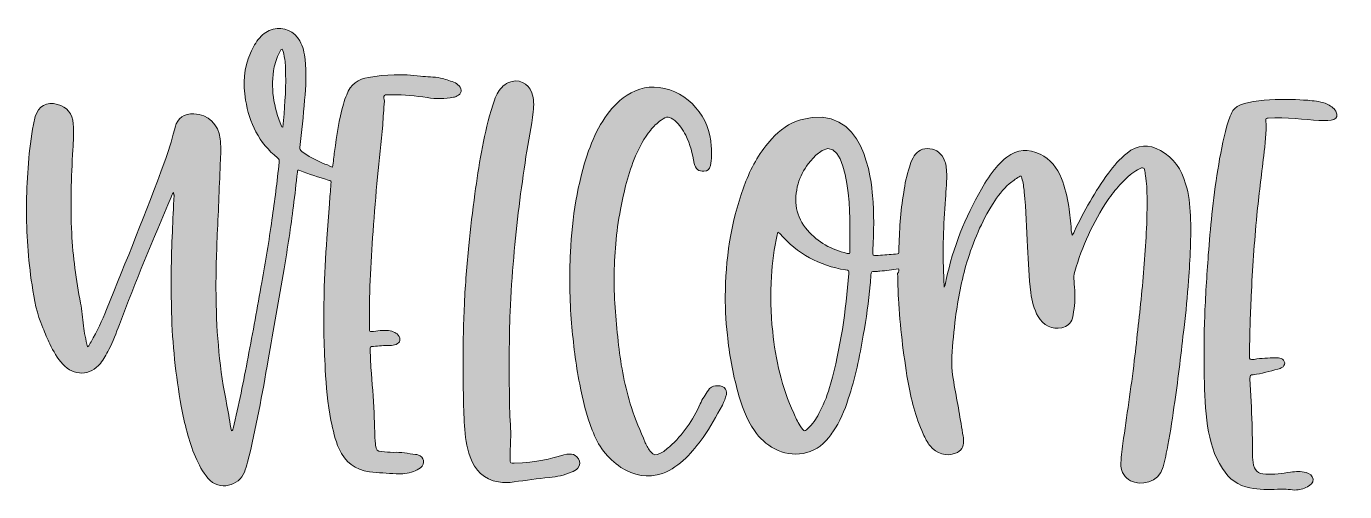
# Model space of a CAD drawing. Header units: inches. Extents: x 54 to 380, y 101 to 332.
# Drawn here: x 54 to 379.9, y 216.6 to 331.6 of the extents above; entities that cross this region are included whole.
import ezdxf

# ---------------------------------------------------------------- set-up
doc = ezdxf.new("R2010")
doc.units = ezdxf.units.IN
doc.header["$MEASUREMENT"] = 0
doc.layers.add('Calque 1', color=7, linetype='Continuous')

# ---------------------------------------------------------------- blocks, each defined once
blk = doc.blocks.new('block 3')
at = {"layer": 'Calque 1', "true_color": 0x4f4a41}
h = blk.add_hatch(color=59, dxfattribs=at)
h.dxf.hatch_style = 2
edge = h.paths.add_edge_path()
edge.add_spline(control_points=[(90.4, 290.5), (90, 290.1), (89.9, 289.7), (89.8, 289.4), (85.3, 279), (81, 268.5), (77, 257.9), (76.2, 255.8), (75.4, 253.7), (74.4, 251.7), (73.8, 250.5), (73.1, 249.3), (72.3, 248.3), (69.8, 245.2), (65.7, 245.1), (63, 248.1), (61.6, 249.6), (60.7, 251.3), (59.8, 253.1), (59.2, 254.4), (58.6, 255.7), (58.1, 257.1), (56.6, 260.5), (55.9, 264), (55.4, 267.7), (54.4, 274.1), (54, 280.5), (54, 286.9), (54.1, 293.4), (54.5, 299.8), (55.5, 306.2), (55.7, 307.2), (55.9, 308.3), (56.2, 309.3), (57, 311.9), (59, 313.1), (61.7, 312.3), (64, 311.7), (65.4, 310), (65.6, 307.5), (65.8, 305.4), (65.6, 303.2), (65.5, 301.1), (65.1, 294.2), (64.9, 287.4), (65.2, 280.5), (65.5, 274.7), (66.3, 268.9), (67.4, 263.2), (67.7, 261.4), (67.9, 259.5), (68.1, 257.6), (68.3, 255.9), (68.7, 254.2), (69.1, 252.4), (69.6, 252.7), (69.7, 253.2), (70, 253.6), (71.5, 256.2), (72.7, 258.9), (73.8, 261.6), (78.7, 273.6), (83.6, 285.7), (88.1, 297.9), (89.1, 300.6), (89.9, 303.3), (90.6, 306), (90.7, 306.2), (90.7, 306.4), (90.8, 306.7), (91.4, 309), (93, 310.1), (95.4, 310), (99, 309.8), (101.5, 307.4), (101.9, 303.8), (102.1, 302.1), (102.1, 300.4), (102, 298.7), (101.7, 292.5), (101.5, 286.4), (101.2, 280.2), (101, 275), (100.8, 269.8), (100.9, 264.5), (101, 255.5), (101.8, 246.7), (103.6, 237.9), (104, 235.8), (104.3, 233.7), (104.7, 231.6), (105.1, 231.7), (105, 232), (105.1, 232.2), (106.5, 238), (107.7, 243.9), (108.8, 249.8), (110, 256), (111.1, 262.1), (112.2, 268.3), (113.1, 273.4), (114, 278.6), (114.7, 283.8), (115.4, 288.5), (116, 293.2), (116.5, 298), (116.6, 298.5), (116.5, 298.8), (116.1, 299.1), (111.5, 302.8), (109.1, 307.7), (108.2, 313.4), (107.5, 317.4), (107.8, 321.3), (109.4, 325), (110, 326.4), (110.7, 327.7), (111.7, 328.8), (112.6, 329.8), (113.7, 330.6), (115, 330.9), (117.6, 331.6), (120.3, 330.4), (121.6, 328), (122.4, 326.6), (122.7, 325), (122.9, 323.4), (123.3, 320.1), (123.1, 316.7), (122.8, 313.4), (122.5, 309.5), (122, 305.6), (121.6, 301.7), (121.5, 301.2), (121.7, 301), (122.1, 300.7), (123.7, 299.5), (125.4, 298.6), (127.2, 297.8), (128, 297.5), (128.8, 297.2), (129.7, 296.8), (129.9, 298.2), (130, 299.4), (130.2, 300.7), (130.7, 304.6), (131.3, 308.6), (132.4, 312.4), (132.6, 313.2), (132.9, 314), (133.2, 314.7), (134.1, 317.2), (136.1, 318.6), (138.6, 319), (142.8, 319.7), (147.1, 319.9), (151.4, 319.3), (153.1, 319.1), (154.7, 319.2), (156.4, 318.8), (157.5, 318.6), (158.6, 318.2), (159.7, 317.8), (160.2, 317.6), (160.6, 317.3), (161, 316.9), (161.8, 316), (161.6, 314.9), (160.5, 314.4), (160.2, 314.2), (159.9, 314.1), (159.6, 314.1), (157.5, 313.7), (155.3, 313.6), (153.1, 314), (150.2, 314.4), (147.4, 314.8), (144.5, 314.7), (144.3, 314.7), (144.2, 314.7), (144, 314.7), (143.5, 314.6), (142.8, 314.8), (142.5, 314.5), (142.2, 314.2), (142.5, 313.6), (142.5, 313.1), (142.4, 311.1), (142.2, 309.2), (142.1, 307.2), (141.7, 302.9), (141.2, 298.6), (140.8, 294.4), (140.4, 289.9), (140, 285.4), (139.7, 280.9), (139.4, 276.9), (139.2, 272.8), (139, 268.8), (138.8, 265), (138.8, 261.1), (138.8, 257.3), (138.8, 257.1), (138.8, 256.8), (138.8, 256.6), (138.8, 256.3), (139, 256.1), (139.3, 256.2), (140, 256.2), (140.7, 256.3), (141.5, 256.4), (142.6, 256.5), (143.7, 256.5), (144.7, 256.1), (145.2, 255.9), (145.6, 255.7), (145.9, 255.3), (146.7, 254.4), (146.4, 253.4), (145.4, 253), (144.9, 252.8), (144.4, 252.7), (143.9, 252.7), (142.5, 252.8), (141.1, 252.6), (139.8, 252.5), (139, 252.4), (139, 252.4), (139, 251.7), (139.1, 249.7), (139.1, 247.8), (139.3, 245.8), (139.6, 242.1), (139.9, 238.4), (140, 234.7), (140.1, 232.6), (140.1, 230.5), (140.3, 228.4), (140.3, 228.3), (140.3, 228.2), (140.3, 228.1), (140.5, 226.8), (140.6, 226.6), (141.9, 226.5), (142.8, 226.4), (143.7, 226.3), (144.7, 226.3), (146.6, 226.4), (148.4, 226), (150.2, 225.8), (150.4, 225.8), (150.6, 225.7), (150.8, 225.7), (152.4, 225.1), (152.7, 223.6), (151.4, 222.5), (150.9, 222.1), (150.3, 221.8), (149.7, 221.6), (148.3, 221.1), (146.9, 220.9), (145.4, 221), (143.2, 221.2), (141, 221.2), (138.8, 221.5), (135.3, 222), (132.8, 223.9), (131.3, 227.2), (130.3, 229.4), (129.8, 231.8), (129.3, 234.2), (128.5, 238.4), (128.1, 242.6), (127.9, 246.8), (127.5, 253), (127.5, 259.3), (127.6, 265.5), (127.7, 270.1), (127.9, 274.6), (128.3, 279.2), (128.5, 282), (128.7, 284.9), (128.9, 287.7), (129, 289.3), (129.2, 291), (129.3, 292.6), (129.4, 293.4), (129.3, 293.4), (128.6, 293.6), (126.3, 294.4), (123.9, 295), (121.6, 296), (121.2, 296.2), (121, 296.1), (121, 295.6), (120.7, 292.8), (120.4, 290), (120, 287.2), (119.4, 282), (118.6, 276.9), (117.7, 271.7), (116.4, 264.2), (115.1, 256.7), (113.8, 249.2), (112.3, 240.7), (110.8, 232.3), (108.7, 223.9), (108.5, 223), (108.2, 222.2), (107.9, 221.4), (106.6, 218.1), (101.7, 216.6), (98.9, 219.9), (97.6, 221.5), (96.6, 223.3), (95.8, 225.2), (94.1, 229.2), (93.1, 233.4), (92.3, 237.7), (90.9, 245.4), (90.1, 253.1), (89.9, 260.9), (89.7, 267.5), (89.8, 274.2), (90.1, 280.8), (90.2, 283.8), (90.4, 286.8), (90.5, 289.9), (90.5, 289.8), (90.4, 290), (90.4, 290.5)], knot_values=[0, 0, 0, 0, 1, 1, 1, 2, 2, 2, 3, 3, 3, 4, 4, 4, 5, 5, 5, 6, 6, 6, 7, 7, 7, 8, 8, 8, 9, 9, 9, 10, 10, 10, 11, 11, 11, 12, 12, 12, 13, 13, 13, 14, 14, 14, 15, 15, 15, 16, 16, 16, 17, 17, 17, 18, 18, 18, 19, 19, 19, 20, 20, 20, 21, 21, 21, 22, 22, 22, 23, 23, 23, 24, 24, 24, 25, 25, 25, 26, 26, 26, 27, 27, 27, 28, 28, 28, 29, 29, 29, 30, 30, 30, 31, 31, 31, 32, 32, 32, 33, 33, 33, 34, 34, 34, 35, 35, 35, 36, 36, 36, 37, 37, 37, 38, 38, 38, 39, 39, 39, 40, 40, 40, 41, 41, 41, 42, 42, 42, 43, 43, 43, 44, 44, 44, 45, 45, 45, 46, 46, 46, 47, 47, 47, 48, 48, 48, 49, 49, 49, 50, 50, 50, 51, 51, 51, 52, 52, 52, 53, 53, 53, 54, 54, 54, 55, 55, 55, 56, 56, 56, 57, 57, 57, 58, 58, 58, 59, 59, 59, 60, 60, 60, 61, 61, 61, 62, 62, 62, 63, 63, 63, 64, 64, 64, 65, 65, 65, 66, 66, 66, 67, 67, 67, 68, 68, 68, 69, 69, 69, 70, 70, 70, 71, 71, 71, 72, 72, 72, 73, 73, 73, 74, 74, 74, 75, 75, 75, 76, 76, 76, 77, 77, 77, 78, 78, 78, 79, 79, 79, 80, 80, 80, 81, 81, 81, 82, 82, 82, 83, 83, 83, 84, 84, 84, 85, 85, 85, 86, 86, 86, 87, 87, 87, 88, 88, 88, 89, 89, 89, 90, 90, 90, 91, 91, 91, 92, 92, 92, 93, 93, 93, 94, 94, 94, 95, 95, 95, 96, 96, 96, 97, 97, 97, 98, 98, 98, 99, 99, 99, 100, 100, 100, 101, 101, 101, 102, 102, 102, 103, 103, 103, 104, 104, 104, 105, 105, 105, 106, 106, 106, 107, 107, 107, 108, 108, 108, 109, 109, 109, 110, 110, 110, 110], degree=3, periodic=1)
edge = h.paths.add_edge_path()
edge.add_spline(control_points=[(117.2, 326), (116.9, 326), (116.8, 325.7), (116.8, 325.6), (116.1, 324.4), (115.6, 323), (115.3, 321.6), (114.3, 316.5), (115.1, 311.6), (117.1, 306.9), (117.1, 306.8), (117.2, 306.7), (117.4, 306.7), (117.8, 311.1), (118.2, 315.4), (118.1, 319.8), (118.1, 321), (118.1, 322.2), (117.9, 323.4), (117.7, 324.4), (117.6, 325.2), (117.2, 326)], knot_values=[0, 0, 0, 0, 1, 1, 1, 2, 2, 2, 3, 3, 3, 4, 4, 4, 5, 5, 5, 6, 6, 6, 7, 7, 7, 7], degree=3, periodic=1)
h = blk.add_hatch(color=59, dxfattribs=at)
h.dxf.hatch_style = 2
edge = h.paths.add_edge_path()
edge.add_spline(control_points=[(162, 250.5), (162, 253.2), (162, 258.2), (162.3, 263.1), (162.5, 267.9), (162.9, 272.7), (163.4, 277.4), (163.8, 281.7), (164.3, 286), (164.9, 290.2), (165.8, 297.1), (166.9, 304), (168.9, 310.8), (169.3, 312.2), (169.7, 313.6), (170.4, 314.9), (171, 316.1), (171.9, 317.1), (173.2, 317.7), (175.5, 318.8), (178.1, 317.6), (179, 315.2), (179.5, 313.7), (179.5, 312.1), (179.3, 310.5), (178.9, 306.8), (178.1, 303.1), (177.5, 299.4), (176.9, 295.3), (176.3, 291.2), (175.8, 287.1), (175.3, 282.9), (174.8, 278.7), (174.5, 274.5), (174.1, 270), (173.8, 265.6), (173.6, 261.1), (173.3, 254.2), (173.4, 247.4), (173.4, 240.5), (173.4, 237.7), (173.6, 234.9), (173.7, 232.1), (173.8, 230.7), (173.7, 229.3), (173.7, 227.9), (173.6, 226.8), (173.6, 225.7), (173.6, 224.6), (173.6, 223.6), (173.7, 223.6), (174.6, 223.6), (186.1, 224), (188.4, 227.8), (190.5, 224.7), (191, 223.9), (190.9, 223.1), (190.3, 222.4), (189.9, 221.9), (189.3, 221.6), (188.7, 221.4), (187, 220.6), (185.2, 220.3), (183.3, 220.1), (180.4, 219.8), (177.5, 219.4), (174.6, 219), (173.3, 218.8), (172, 218.8), (170.7, 219), (167.1, 219.6), (164.9, 221.8), (163.7, 225.2), (162.8, 227.7), (162.5, 230.3), (162.3, 232.9), (162, 238), (162, 243.1), (162, 250.5)], knot_values=[0, 0, 0, 0, 1, 1, 1, 2, 2, 2, 3, 3, 3, 4, 4, 4, 5, 5, 5, 6, 6, 6, 7, 7, 7, 8, 8, 8, 9, 9, 9, 10, 10, 10, 11, 11, 11, 12, 12, 12, 13, 13, 13, 14, 14, 14, 15, 15, 15, 16, 16, 16, 17, 17, 17, 18, 18, 18, 19, 19, 19, 20, 20, 20, 21, 21, 21, 22, 22, 22, 23, 23, 23, 24, 24, 24, 25, 25, 25, 26, 26, 26, 26], degree=3, periodic=1)
h = blk.add_hatch(color=59, dxfattribs=at)
h.dxf.hatch_style = 2
edge = h.paths.add_edge_path()
edge.add_spline(control_points=[(199.3, 269.5), (199.3, 263.8), (199.8, 258.3), (200.4, 252.8), (201, 247.6), (202, 242.4), (203.6, 237.4), (204.5, 234.4), (205.8, 231.6), (207, 228.7), (207.4, 227.9), (207.8, 227), (208.4, 226.4), (209.1, 225.6), (209.6, 225.5), (210.6, 226), (211.5, 226.4), (212.3, 227.1), (213, 227.7), (216.3, 230.7), (218.8, 234.2), (220.6, 238.3), (221.1, 239.5), (221.9, 240.6), (222.6, 241.7), (223.3, 242.9), (225.4, 243.1), (226.5, 242.3), (227, 241.9), (227.2, 241.3), (227.1, 240.6), (226.8, 239.7), (226.5, 238.8), (226.1, 238), (224.6, 235.3), (223.1, 232.5), (221.3, 230), (220, 228.2), (218.6, 226.4), (217, 224.9), (215.3, 223.3), (213.5, 221.9), (211.3, 221.1), (207.6, 219.9), (204.2, 220.5), (201, 222.6), (197.6, 224.8), (195.3, 228), (193.9, 231.8), (192.5, 235.5), (191.5, 239.3), (190.8, 243.2), (189.8, 248.2), (189.2, 253.2), (188.8, 258.2), (188.3, 264.1), (188.2, 269.9), (188.5, 275.8), (188.9, 284.3), (190.2, 292.7), (193, 300.8), (193.9, 303.4), (195, 305.9), (196.5, 308.2), (197.9, 310.4), (199.4, 312.3), (201.5, 313.9), (204.1, 315.9), (207.1, 316.9), (210.4, 316.5), (214.1, 316), (217.1, 314.3), (219.5, 311.5), (221.9, 308.8), (223.1, 305.6), (223.3, 302), (223.4, 300.4), (223.5, 298.8), (223.1, 297.2), (222.9, 296.2), (222.4, 295.9), (221.5, 295.8), (220.2, 295.7), (219.4, 296.4), (219.1, 297.7), (218.7, 300.1), (218.1, 302.5), (217, 304.7), (216.3, 306.1), (215.5, 307.3), (214.3, 308.3), (212.9, 309.4), (212.4, 309.5), (210.9, 308.4), (209.9, 307.7), (209, 306.8), (208.3, 305.9), (206.7, 304), (205.6, 301.9), (204.6, 299.6), (202.8, 295.3), (201.7, 290.8), (200.9, 286.3), (199.7, 280.7), (199.4, 275), (199.3, 269.5)], knot_values=[0, 0, 0, 0, 1, 1, 1, 2, 2, 2, 3, 3, 3, 4, 4, 4, 5, 5, 5, 6, 6, 6, 7, 7, 7, 8, 8, 8, 9, 9, 9, 10, 10, 10, 11, 11, 11, 12, 12, 12, 13, 13, 13, 14, 14, 14, 15, 15, 15, 16, 16, 16, 17, 17, 17, 18, 18, 18, 19, 19, 19, 20, 20, 20, 21, 21, 21, 22, 22, 22, 23, 23, 23, 24, 24, 24, 25, 25, 25, 26, 26, 26, 27, 27, 27, 28, 28, 28, 29, 29, 29, 30, 30, 30, 31, 31, 31, 32, 32, 32, 33, 33, 33, 34, 34, 34, 35, 35, 35, 35], degree=3, periodic=1)
h = blk.add_hatch(color=59, dxfattribs=at)
h.dxf.hatch_style = 2
edge = h.paths.add_edge_path()
edge.add_spline(control_points=[(269.6, 271.7), (268.1, 271.4), (266.6, 271.2), (265, 271.1), (264.6, 271.1), (264.2, 271), (263.8, 271), (262.9, 271), (262.9, 271), (262.8, 270.1), (262.7, 269.3), (262.7, 268.5), (262.6, 267.7), (262.3, 263.5), (261.6, 259.4), (260.9, 255.3), (260, 249.9), (258.9, 244.7), (257.2, 239.5), (256.3, 236.6), (255.1, 233.9), (253.4, 231.4), (253.1, 230.9), (252.7, 230.4), (252.4, 230), (249, 225.5), (243.3, 224.9), (239, 227.2), (236.9, 228.3), (235.3, 229.8), (234, 231.7), (232, 234.6), (230.8, 238), (229.9, 241.3), (228.6, 245.9), (227.8, 250.6), (227.3, 255.3), (226.9, 259), (226.7, 262.7), (226.8, 266.4), (227, 275.6), (228.5, 284.6), (231.9, 293.3), (233.4, 297.2), (235.5, 300.8), (238.3, 303.8), (240.3, 306), (242.6, 307.7), (245.4, 308.5), (261.4, 313.1), (262.9, 292.9), (263.2, 289.8), (263.6, 285.3), (263.5, 280.8), (263.3, 276.3), (263.2, 274.9), (263, 274.9), (264.6, 275), (266, 275.1), (267.5, 275.2), (268.9, 275.3), (269.7, 275.4), (269.7, 275.4), (269.7, 276.2), (269.8, 281), (270.1, 285.8), (270.9, 290.5), (271.2, 292.6), (271.6, 294.8), (272.3, 296.8), (272.5, 297.6), (272.8, 298.3), (273.2, 299.1), (274, 300.5), (275, 301.4), (276.7, 301.4), (278.5, 301.4), (279.9, 300.6), (280.7, 299), (281.3, 298), (281.4, 296.9), (281.5, 295.8), (281.6, 293.5), (281.4, 291.2), (281.2, 288.9), (280.7, 282.5), (280.5, 276.2), (280.8, 269.8), (280.8, 269), (280.9, 268.1), (280.9, 267.1), (281.3, 267.8), (281.3, 268.4), (281.4, 269), (283.1, 276.9), (286.1, 284.4), (290.1, 291.4), (291.2, 293.3), (292.4, 295.1), (293.8, 296.8), (294.6, 297.7), (295.5, 298.6), (296.4, 299.3), (299, 301.2), (301.7, 301.4), (304.6, 300), (307.2, 298.8), (308.8, 296.6), (309.9, 294), (310.8, 291.8), (311.3, 289.4), (311.7, 287.1), (312, 285.2), (312.2, 283.3), (312.3, 281.4), (312.3, 281), (312.4, 280.6), (312.5, 280), (312.9, 280.4), (313, 280.7), (313.1, 281), (315.5, 286), (318.2, 290.8), (321.5, 295.3), (322.8, 297.1), (324.3, 298.8), (326.1, 300.3), (328.7, 302.4), (331.5, 302.6), (334.4, 300.9), (337.7, 299.1), (339.6, 296.2), (340.6, 292.7), (341.4, 290.1), (341.6, 287.5), (341.8, 284.8), (342, 279.5), (341.7, 274.2), (341.3, 268.8), (341, 264.9), (340.7, 261.1), (340.2, 257.2), (339.5, 251.1), (338.8, 244.9), (337.9, 238.8), (337.4, 235.2), (336.9, 231.6), (336.2, 228.1), (335.9, 226.3), (335.5, 224.5), (335, 222.7), (333.9, 218.7), (329.4, 218), (327, 219.3), (325.5, 220.1), (324.7, 221.3), (324.6, 223), (324.6, 224.8), (324.8, 226.7), (325.1, 228.5), (326, 235.3), (327.1, 242.1), (327.9, 249), (328.6, 254.8), (329.2, 260.5), (329.8, 266.3), (330.3, 272.2), (330.8, 278), (331, 283.9), (331.1, 287.5), (331.2, 291.1), (330.7, 294.7), (330.6, 295.2), (330.5, 295.7), (330.4, 296.2), (330.3, 296.6), (330.1, 296.7), (329.7, 296.6), (329, 296.3), (328.4, 296), (327.8, 295.6), (326.5, 294.7), (325.4, 293.6), (324.3, 292.4), (323.2, 291.2), (322.2, 289.9), (321.3, 288.6), (317.7, 283.1), (315, 277.3), (313.2, 271), (313, 270.2), (312.9, 269.4), (313, 268.6), (313.2, 266.6), (313.3, 264.6), (313.1, 262.6), (313, 261.6), (312.8, 260.5), (312.6, 259.5), (312.2, 258.1), (311.3, 257.4), (310, 257.1), (307.6, 256.6), (305.3, 257.7), (304.1, 259.9), (303.1, 261.7), (302.6, 263.7), (302.3, 265.8), (301.8, 269.5), (301.7, 273.3), (301.5, 277.1), (301.3, 281.6), (301.1, 286.2), (300.7, 290.7), (300.6, 291.8), (300.4, 293), (300.1, 294.1), (300, 294.7), (299.9, 294.7), (299.4, 294.4), (298.5, 293.9), (297.8, 293.3), (297, 292.7), (295.4, 291.3), (294.1, 289.6), (293, 287.8), (290.1, 283.3), (288.1, 278.4), (286.5, 273.3), (285.2, 268.8), (284.3, 264.2), (283.7, 259.6), (283.3, 256.4), (283, 253.2), (282.8, 250), (282.6, 247.6), (283, 245.2), (283.4, 242.8), (284.2, 238.6), (284.9, 234.5), (285.6, 230.3), (285.7, 229.9), (285.7, 229.5), (285.7, 229.1), (285.7, 227.6), (285.1, 226.6), (283.7, 226.1), (281.5, 225.2), (279, 226), (277.4, 227.9), (276.7, 228.8), (276.2, 229.8), (275.7, 230.9), (273.8, 235.1), (272.7, 239.5), (271.9, 244), (270.8, 250.7), (270, 257.5), (269.6, 264.3), (269.5, 266.4), (269.4, 268.4), (269.4, 270.5), (269.7, 271), (269.8, 271.3), (269.6, 271.7)], knot_values=[0, 0, 0, 0, 1, 1, 1, 2, 2, 2, 3, 3, 3, 4, 4, 4, 5, 5, 5, 6, 6, 6, 7, 7, 7, 8, 8, 8, 9, 9, 9, 10, 10, 10, 11, 11, 11, 12, 12, 12, 13, 13, 13, 14, 14, 14, 15, 15, 15, 16, 16, 16, 17, 17, 17, 18, 18, 18, 19, 19, 19, 20, 20, 20, 21, 21, 21, 22, 22, 22, 23, 23, 23, 24, 24, 24, 25, 25, 25, 26, 26, 26, 27, 27, 27, 28, 28, 28, 29, 29, 29, 30, 30, 30, 31, 31, 31, 32, 32, 32, 33, 33, 33, 34, 34, 34, 35, 35, 35, 36, 36, 36, 37, 37, 37, 38, 38, 38, 39, 39, 39, 40, 40, 40, 41, 41, 41, 42, 42, 42, 43, 43, 43, 44, 44, 44, 45, 45, 45, 46, 46, 46, 47, 47, 47, 48, 48, 48, 49, 49, 49, 50, 50, 50, 51, 51, 51, 52, 52, 52, 53, 53, 53, 54, 54, 54, 55, 55, 55, 56, 56, 56, 57, 57, 57, 58, 58, 58, 59, 59, 59, 60, 60, 60, 61, 61, 61, 62, 62, 62, 63, 63, 63, 64, 64, 64, 65, 65, 65, 66, 66, 66, 67, 67, 67, 68, 68, 68, 69, 69, 69, 70, 70, 70, 71, 71, 71, 72, 72, 72, 73, 73, 73, 74, 74, 74, 75, 75, 75, 76, 76, 76, 77, 77, 77, 78, 78, 78, 79, 79, 79, 80, 80, 80, 81, 81, 81, 82, 82, 82, 83, 83, 83, 84, 84, 84, 85, 85, 85, 86, 86, 86, 87, 87, 87, 88, 88, 88, 88], degree=3, periodic=1)
edge = h.paths.add_edge_path()
edge.add_spline(control_points=[(239.8, 280.7), (239.7, 280.5), (239.7, 280.3), (239.6, 280.1), (238.9, 276.7), (238.4, 273.2), (238.2, 269.8), (237.9, 265.3), (238, 260.7), (238.5, 256.2), (239.2, 249.2), (240.8, 242.4), (243.7, 236), (244.2, 234.9), (244.6, 233.9), (245.3, 232.9), (246.4, 231.2), (246.4, 231.4), (247.6, 232.6), (248.7, 233.7), (249.5, 235), (250.2, 236.4), (251.3, 238.6), (252.2, 240.8), (252.8, 243.2), (255.3, 252.1), (256.6, 261.2), (257.3, 270.5), (257.4, 271.3), (257.3, 271.3), (256.5, 271.4), (250, 272.5), (244.6, 275.3), (240.3, 280.4), (240.1, 280.5), (240, 280.6), (239.8, 280.7)], knot_values=[0, 0, 0, 0, 1, 1, 1, 2, 2, 2, 3, 3, 3, 4, 4, 4, 5, 5, 5, 6, 6, 6, 7, 7, 7, 8, 8, 8, 9, 9, 9, 10, 10, 10, 11, 11, 11, 12, 12, 12, 12], degree=3, periodic=1)
edge = h.paths.add_edge_path()
edge.add_spline(control_points=[(257.6, 280.8), (257.7, 282.3), (257.8, 311.6), (247.3, 297.6), (246.2, 296.1), (245.3, 294.5), (244.8, 292.7), (243.6, 288.5), (244.2, 284.5), (247.1, 281.2), (249.7, 278.2), (253, 276.4), (256.9, 275.5), (257.6, 275.4), (257.6, 275.4), (257.6, 276.1), (257.6, 277.7), (257.6, 279.3), (257.6, 280.8)], knot_values=[0, 0, 0, 0, 1, 1, 1, 2, 2, 2, 3, 3, 3, 4, 4, 4, 5, 5, 5, 6, 6, 6, 6], degree=3, periodic=1)
h = blk.add_hatch(color=59, dxfattribs=at)
h.dxf.hatch_style = 2
edge = h.paths.add_edge_path()
edge.add_spline(control_points=[(363.3, 217.2), (361, 217), (358.8, 217.1), (356.5, 217.5), (353.6, 218.1), (351.3, 219.7), (349.7, 222.3), (347.6, 225.5), (346.6, 229.1), (346, 232.8), (345.4, 236.8), (345.3, 240.9), (345.2, 245), (345.1, 249.9), (345.1, 254.7), (345.3, 259.6), (345.5, 264.8), (345.8, 270), (346.2, 275.1), (346.5, 278.4), (346.7, 281.8), (347.1, 285.1), (347.9, 292.5), (348.9, 299.8), (350.8, 307), (351.2, 308.3), (351.6, 309.6), (352.3, 310.8), (354, 313.8), (365.3, 313.7), (369.7, 313.4), (371.1, 313.3), (372.6, 313.2), (374, 312.9), (375, 312.7), (375.9, 312.3), (376.7, 311.7), (377.1, 311.4), (377.5, 311.1), (377.7, 310.6), (379.9, 306.3), (369.9, 309.5), (361, 308.9), (360.6, 308.9), (360.3, 308.8), (360.4, 308.3), (360.7, 305.4), (360.2, 302.5), (359.9, 299.6), (359.3, 294.7), (358.7, 289.8), (358.2, 284.9), (357.6, 278.3), (357.1, 271.6), (356.8, 264.9), (356.6, 260), (356.4, 255.1), (356.4, 250.2), (356.4, 249.2), (356.4, 249.2), (357.5, 249.3), (359.3, 249.6), (361, 249.6), (362.8, 249.7), (363.3, 249.7), (363.8, 249.7), (364.2, 249.5), (364.7, 249.3), (365, 249), (365.1, 248.4), (365.1, 247.9), (364.8, 247.5), (364.4, 247.3), (364.1, 247.1), (363.8, 247), (363.4, 246.9), (361.4, 246.4), (359.4, 245.7), (357.3, 245.5), (356.5, 245.4), (356.5, 245.4), (356.5, 244.5), (356.7, 240.8), (356.9, 237), (357, 233.3), (357.1, 231), (357.1, 228.7), (357.1, 226.4), (357.1, 225.5), (357.2, 224.7), (357.3, 223.8), (357.5, 221.8), (358.4, 221), (360.4, 220.9), (362.4, 220.8), (364.5, 221.1), (366.5, 221.4), (367.8, 221.6), (369.1, 221.7), (370.4, 221.3), (371.2, 221), (372, 220.6), (372.1, 219.7), (372.2, 218.7), (371.5, 218.3), (370.7, 217.8), (369.7, 217.2), (368.7, 217), (367.6, 217), (366.1, 217.2), (364.7, 217.2), (363.3, 217.2)], knot_values=[0, 0, 0, 0, 1, 1, 1, 2, 2, 2, 3, 3, 3, 4, 4, 4, 5, 5, 5, 6, 6, 6, 7, 7, 7, 8, 8, 8, 9, 9, 9, 10, 10, 10, 11, 11, 11, 12, 12, 12, 13, 13, 13, 14, 14, 14, 15, 15, 15, 16, 16, 16, 17, 17, 17, 18, 18, 18, 19, 19, 19, 20, 20, 20, 21, 21, 21, 22, 22, 22, 23, 23, 23, 24, 24, 24, 25, 25, 25, 26, 26, 26, 27, 27, 27, 28, 28, 28, 29, 29, 29, 30, 30, 30, 31, 31, 31, 32, 32, 32, 33, 33, 33, 34, 34, 34, 35, 35, 35, 36, 36, 36, 37, 37, 37, 37], degree=3, periodic=1)
at = {"layer": 'Calque 1', "lineweight": 0}
for points, knots in [([(90.4, 290.5), (90, 290.1), (89.9, 289.7), (89.8, 289.4), (85.3, 279), (81, 268.5), (77, 257.9), (76.2, 255.8), (75.4, 253.7), (74.4, 251.7), (73.8, 250.5), (73.1, 249.3), (72.3, 248.3), (69.8, 245.2), (65.7, 245.1), (63, 248.1), (61.6, 249.6), (60.7, 251.3), (59.8, 253.1), (59.2, 254.4), (58.6, 255.7), (58.1, 257.1), (56.6, 260.5), (55.9, 264), (55.4, 267.7), (54.4, 274.1), (54, 280.5), (54, 286.9), (54.1, 293.4), (54.5, 299.8), (55.5, 306.2), (55.7, 307.2), (55.9, 308.3), (56.2, 309.3), (57, 311.9), (59, 313.1), (61.7, 312.3), (64, 311.7), (65.4, 310), (65.6, 307.5), (65.8, 305.4), (65.6, 303.2), (65.5, 301.1), (65.1, 294.2), (64.9, 287.4), (65.2, 280.5), (65.5, 274.7), (66.3, 268.9), (67.4, 263.2), (67.7, 261.4), (67.9, 259.5), (68.1, 257.6), (68.3, 255.9), (68.7, 254.2), (69.1, 252.4), (69.6, 252.7), (69.7, 253.2), (70, 253.6), (71.5, 256.2), (72.7, 258.9), (73.8, 261.6), (78.7, 273.6), (83.6, 285.7), (88.1, 297.9), (89.1, 300.6), (89.9, 303.3), (90.6, 306), (90.7, 306.2), (90.7, 306.4), (90.8, 306.7), (91.4, 309), (93, 310.1), (95.4, 310), (99, 309.8), (101.5, 307.4), (101.9, 303.8), (102.1, 302.1), (102.1, 300.4), (102, 298.7), (101.7, 292.5), (101.5, 286.4), (101.2, 280.2), (101, 275), (100.8, 269.8), (100.9, 264.5), (101, 255.5), (101.8, 246.7), (103.6, 237.9), (104, 235.8), (104.3, 233.7), (104.7, 231.6), (105.1, 231.7), (105, 232), (105.1, 232.2), (106.5, 238), (107.7, 243.9), (108.8, 249.8), (110, 256), (111.1, 262.1), (112.2, 268.3), (113.1, 273.4), (114, 278.6), (114.7, 283.8), (115.4, 288.5), (116, 293.2), (116.5, 298), (116.6, 298.5), (116.5, 298.8), (116.1, 299.1), (111.5, 302.8), (109.1, 307.7), (108.2, 313.4), (107.5, 317.4), (107.8, 321.3), (109.4, 325), (110, 326.4), (110.7, 327.7), (111.7, 328.8), (112.6, 329.8), (113.7, 330.6), (115, 330.9), (117.6, 331.6), (120.3, 330.4), (121.6, 328), (122.4, 326.6), (122.7, 325), (122.9, 323.4), (123.3, 320.1), (123.1, 316.7), (122.8, 313.4), (122.5, 309.5), (122, 305.6), (121.6, 301.7), (121.5, 301.2), (121.7, 301), (122.1, 300.7), (123.7, 299.5), (125.4, 298.6), (127.2, 297.8), (128, 297.5), (128.8, 297.2), (129.7, 296.8), (129.9, 298.2), (130, 299.4), (130.2, 300.7), (130.7, 304.6), (131.3, 308.6), (132.4, 312.4), (132.6, 313.2), (132.9, 314), (133.2, 314.7), (134.1, 317.2), (136.1, 318.6), (138.6, 319), (142.8, 319.7), (147.1, 319.9), (151.4, 319.3), (153.1, 319.1), (154.7, 319.2), (156.4, 318.8), (157.5, 318.6), (158.6, 318.2), (159.7, 317.8), (160.2, 317.6), (160.6, 317.3), (161, 316.9), (161.8, 316), (161.6, 314.9), (160.5, 314.4), (160.2, 314.2), (159.9, 314.1), (159.6, 314.1), (157.5, 313.7), (155.3, 313.6), (153.1, 314), (150.2, 314.4), (147.4, 314.8), (144.5, 314.7), (144.3, 314.7), (144.2, 314.7), (144, 314.7), (143.5, 314.6), (142.8, 314.8), (142.5, 314.5), (142.2, 314.2), (142.5, 313.6), (142.5, 313.1), (142.4, 311.1), (142.2, 309.2), (142.1, 307.2), (141.7, 302.9), (141.2, 298.6), (140.8, 294.4), (140.4, 289.9), (140, 285.4), (139.7, 280.9), (139.4, 276.9), (139.2, 272.8), (139, 268.8), (138.8, 265), (138.8, 261.1), (138.8, 257.3), (138.8, 257.1), (138.8, 256.8), (138.8, 256.6), (138.8, 256.3), (139, 256.1), (139.3, 256.2), (140, 256.2), (140.7, 256.3), (141.5, 256.4), (142.6, 256.5), (143.7, 256.5), (144.7, 256.1), (145.2, 255.9), (145.6, 255.7), (145.9, 255.3), (146.7, 254.4), (146.4, 253.4), (145.4, 253), (144.9, 252.8), (144.4, 252.7), (143.9, 252.7), (142.5, 252.8), (141.1, 252.6), (139.8, 252.5), (139, 252.4), (139, 252.4), (139, 251.7), (139.1, 249.7), (139.1, 247.8), (139.3, 245.8), (139.6, 242.1), (139.9, 238.4), (140, 234.7), (140.1, 232.6), (140.1, 230.5), (140.3, 228.4), (140.3, 228.3), (140.3, 228.2), (140.3, 228.1), (140.5, 226.8), (140.6, 226.6), (141.9, 226.5), (142.8, 226.4), (143.7, 226.3), (144.7, 226.3), (146.6, 226.4), (148.4, 226), (150.2, 225.8), (150.4, 225.8), (150.6, 225.7), (150.8, 225.7), (152.4, 225.1), (152.7, 223.6), (151.4, 222.5), (150.9, 222.1), (150.3, 221.8), (149.7, 221.6), (148.3, 221.1), (146.9, 220.9), (145.4, 221), (143.2, 221.2), (141, 221.2), (138.8, 221.5), (135.3, 222), (132.8, 223.9), (131.3, 227.2), (130.3, 229.4), (129.8, 231.8), (129.3, 234.2), (128.5, 238.4), (128.1, 242.6), (127.9, 246.8), (127.5, 253), (127.5, 259.3), (127.6, 265.5), (127.7, 270.1), (127.9, 274.6), (128.3, 279.2), (128.5, 282), (128.7, 284.9), (128.9, 287.7), (129, 289.3), (129.2, 291), (129.3, 292.6), (129.4, 293.4), (129.3, 293.4), (128.6, 293.6), (126.3, 294.4), (123.9, 295), (121.6, 296), (121.2, 296.2), (121, 296.1), (121, 295.6), (120.7, 292.8), (120.4, 290), (120, 287.2), (119.4, 282), (118.6, 276.9), (117.7, 271.7), (116.4, 264.2), (115.1, 256.7), (113.8, 249.2), (112.3, 240.7), (110.8, 232.3), (108.7, 223.9), (108.5, 223), (108.2, 222.2), (107.9, 221.4), (106.6, 218.1), (101.7, 216.6), (98.9, 219.9), (97.6, 221.5), (96.6, 223.3), (95.8, 225.2), (94.1, 229.2), (93.1, 233.4), (92.3, 237.7), (90.9, 245.4), (90.1, 253.1), (89.9, 260.9), (89.7, 267.5), (89.8, 274.2), (90.1, 280.8), (90.2, 283.8), (90.4, 286.8), (90.5, 289.9), (90.5, 289.8), (90.4, 290), (90.4, 290.5)], [0, 0, 0, 0, 1, 1, 1, 2, 2, 2, 3, 3, 3, 4, 4, 4, 5, 5, 5, 6, 6, 6, 7, 7, 7, 8, 8, 8, 9, 9, 9, 10, 10, 10, 11, 11, 11, 12, 12, 12, 13, 13, 13, 14, 14, 14, 15, 15, 15, 16, 16, 16, 17, 17, 17, 18, 18, 18, 19, 19, 19, 20, 20, 20, 21, 21, 21, 22, 22, 22, 23, 23, 23, 24, 24, 24, 25, 25, 25, 26, 26, 26, 27, 27, 27, 28, 28, 28, 29, 29, 29, 30, 30, 30, 31, 31, 31, 32, 32, 32, 33, 33, 33, 34, 34, 34, 35, 35, 35, 36, 36, 36, 37, 37, 37, 38, 38, 38, 39, 39, 39, 40, 40, 40, 41, 41, 41, 42, 42, 42, 43, 43, 43, 44, 44, 44, 45, 45, 45, 46, 46, 46, 47, 47, 47, 48, 48, 48, 49, 49, 49, 50, 50, 50, 51, 51, 51, 52, 52, 52, 53, 53, 53, 54, 54, 54, 55, 55, 55, 56, 56, 56, 57, 57, 57, 58, 58, 58, 59, 59, 59, 60, 60, 60, 61, 61, 61, 62, 62, 62, 63, 63, 63, 64, 64, 64, 65, 65, 65, 66, 66, 66, 67, 67, 67, 68, 68, 68, 69, 69, 69, 70, 70, 70, 71, 71, 71, 72, 72, 72, 73, 73, 73, 74, 74, 74, 75, 75, 75, 76, 76, 76, 77, 77, 77, 78, 78, 78, 79, 79, 79, 80, 80, 80, 81, 81, 81, 82, 82, 82, 83, 83, 83, 84, 84, 84, 85, 85, 85, 86, 86, 86, 87, 87, 87, 88, 88, 88, 89, 89, 89, 90, 90, 90, 91, 91, 91, 92, 92, 92, 93, 93, 93, 94, 94, 94, 95, 95, 95, 96, 96, 96, 97, 97, 97, 98, 98, 98, 99, 99, 99, 100, 100, 100, 101, 101, 101, 102, 102, 102, 103, 103, 103, 104, 104, 104, 105, 105, 105, 106, 106, 106, 107, 107, 107, 108, 108, 108, 109, 109, 109, 110, 110, 110, 110]), ([(117.2, 326), (116.9, 326), (116.8, 325.7), (116.8, 325.6), (116.1, 324.4), (115.6, 323), (115.3, 321.6), (114.3, 316.5), (115.1, 311.6), (117.1, 306.9), (117.1, 306.8), (117.2, 306.7), (117.4, 306.7), (117.8, 311.1), (118.2, 315.4), (118.1, 319.8), (118.1, 321), (118.1, 322.2), (117.9, 323.4), (117.7, 324.4), (117.6, 325.2), (117.2, 326)], [0, 0, 0, 0, 1, 1, 1, 2, 2, 2, 3, 3, 3, 4, 4, 4, 5, 5, 5, 6, 6, 6, 7, 7, 7, 7]), ([(162, 250.5), (162, 253.2), (162, 258.2), (162.3, 263.1), (162.5, 267.9), (162.9, 272.7), (163.4, 277.4), (163.8, 281.7), (164.3, 286), (164.9, 290.2), (165.8, 297.1), (166.9, 304), (168.9, 310.8), (169.3, 312.2), (169.7, 313.6), (170.4, 314.9), (171, 316.1), (171.9, 317.1), (173.2, 317.7), (175.5, 318.8), (178.1, 317.6), (179, 315.2), (179.5, 313.7), (179.5, 312.1), (179.3, 310.5), (178.9, 306.8), (178.1, 303.1), (177.5, 299.4), (176.9, 295.3), (176.3, 291.2), (175.8, 287.1), (175.3, 282.9), (174.8, 278.7), (174.5, 274.5), (174.1, 270), (173.8, 265.6), (173.6, 261.1), (173.3, 254.2), (173.4, 247.4), (173.4, 240.5), (173.4, 237.7), (173.6, 234.9), (173.7, 232.1), (173.8, 230.7), (173.7, 229.3), (173.7, 227.9), (173.6, 226.8), (173.6, 225.7), (173.6, 224.6), (173.6, 223.6), (173.7, 223.6), (174.6, 223.6), (186.1, 224), (188.4, 227.8), (190.5, 224.7), (191, 223.9), (190.9, 223.1), (190.3, 222.4), (189.9, 221.9), (189.3, 221.6), (188.7, 221.4), (187, 220.6), (185.2, 220.3), (183.3, 220.1), (180.4, 219.8), (177.5, 219.4), (174.6, 219), (173.3, 218.8), (172, 218.8), (170.7, 219), (167.1, 219.6), (164.9, 221.8), (163.7, 225.2), (162.8, 227.7), (162.5, 230.3), (162.3, 232.9), (162, 238), (162, 243.1), (162, 250.5)], [0, 0, 0, 0, 1, 1, 1, 2, 2, 2, 3, 3, 3, 4, 4, 4, 5, 5, 5, 6, 6, 6, 7, 7, 7, 8, 8, 8, 9, 9, 9, 10, 10, 10, 11, 11, 11, 12, 12, 12, 13, 13, 13, 14, 14, 14, 15, 15, 15, 16, 16, 16, 17, 17, 17, 18, 18, 18, 19, 19, 19, 20, 20, 20, 21, 21, 21, 22, 22, 22, 23, 23, 23, 24, 24, 24, 25, 25, 25, 26, 26, 26, 26]), ([(199.3, 269.5), (199.3, 263.8), (199.8, 258.3), (200.4, 252.8), (201, 247.6), (202, 242.4), (203.6, 237.4), (204.5, 234.4), (205.8, 231.6), (207, 228.7), (207.4, 227.9), (207.8, 227), (208.4, 226.4), (209.1, 225.6), (209.6, 225.5), (210.6, 226), (211.5, 226.4), (212.3, 227.1), (213, 227.7), (216.3, 230.7), (218.8, 234.2), (220.6, 238.3), (221.1, 239.5), (221.9, 240.6), (222.6, 241.7), (223.3, 242.9), (225.4, 243.1), (226.5, 242.3), (227, 241.9), (227.2, 241.3), (227.1, 240.6), (226.8, 239.7), (226.5, 238.8), (226.1, 238), (224.6, 235.3), (223.1, 232.5), (221.3, 230), (220, 228.2), (218.6, 226.4), (217, 224.9), (215.3, 223.3), (213.5, 221.9), (211.3, 221.1), (207.6, 219.9), (204.2, 220.5), (201, 222.6), (197.6, 224.8), (195.3, 228), (193.9, 231.8), (192.5, 235.5), (191.5, 239.3), (190.8, 243.2), (189.8, 248.2), (189.2, 253.2), (188.8, 258.2), (188.3, 264.1), (188.2, 269.9), (188.5, 275.8), (188.9, 284.3), (190.2, 292.7), (193, 300.8), (193.9, 303.4), (195, 305.9), (196.5, 308.2), (197.9, 310.4), (199.4, 312.3), (201.5, 313.9), (204.1, 315.9), (207.1, 316.9), (210.4, 316.5), (214.1, 316), (217.1, 314.3), (219.5, 311.5), (221.9, 308.8), (223.1, 305.6), (223.3, 302), (223.4, 300.4), (223.5, 298.8), (223.1, 297.2), (222.9, 296.2), (222.4, 295.9), (221.5, 295.8), (220.2, 295.7), (219.4, 296.4), (219.1, 297.7), (218.7, 300.1), (218.1, 302.5), (217, 304.7), (216.3, 306.1), (215.5, 307.3), (214.3, 308.3), (212.9, 309.4), (212.4, 309.5), (210.9, 308.4), (209.9, 307.7), (209, 306.8), (208.3, 305.9), (206.7, 304), (205.6, 301.9), (204.6, 299.6), (202.8, 295.3), (201.7, 290.8), (200.9, 286.3), (199.7, 280.7), (199.4, 275), (199.3, 269.5)], [0, 0, 0, 0, 1, 1, 1, 2, 2, 2, 3, 3, 3, 4, 4, 4, 5, 5, 5, 6, 6, 6, 7, 7, 7, 8, 8, 8, 9, 9, 9, 10, 10, 10, 11, 11, 11, 12, 12, 12, 13, 13, 13, 14, 14, 14, 15, 15, 15, 16, 16, 16, 17, 17, 17, 18, 18, 18, 19, 19, 19, 20, 20, 20, 21, 21, 21, 22, 22, 22, 23, 23, 23, 24, 24, 24, 25, 25, 25, 26, 26, 26, 27, 27, 27, 28, 28, 28, 29, 29, 29, 30, 30, 30, 31, 31, 31, 32, 32, 32, 33, 33, 33, 34, 34, 34, 35, 35, 35, 35]), ([(269.6, 271.7), (268.1, 271.4), (266.6, 271.2), (265, 271.1), (264.6, 271.1), (264.2, 271), (263.8, 271), (262.9, 271), (262.9, 271), (262.8, 270.1), (262.7, 269.3), (262.7, 268.5), (262.6, 267.7), (262.3, 263.5), (261.6, 259.4), (260.9, 255.3), (260, 249.9), (258.9, 244.7), (257.2, 239.5), (256.3, 236.6), (255.1, 233.9), (253.4, 231.4), (253.1, 230.9), (252.7, 230.4), (252.4, 230), (249, 225.5), (243.3, 224.9), (239, 227.2), (236.9, 228.3), (235.3, 229.8), (234, 231.7), (232, 234.6), (230.8, 238), (229.9, 241.3), (228.6, 245.9), (227.8, 250.6), (227.3, 255.3), (226.9, 259), (226.7, 262.7), (226.8, 266.4), (227, 275.6), (228.5, 284.6), (231.9, 293.3), (233.4, 297.2), (235.5, 300.8), (238.3, 303.8), (240.3, 306), (242.6, 307.7), (245.4, 308.5), (261.4, 313.1), (262.9, 292.9), (263.2, 289.8), (263.6, 285.3), (263.5, 280.8), (263.3, 276.3), (263.2, 274.9), (263, 274.9), (264.6, 275), (266, 275.1), (267.5, 275.2), (268.9, 275.3), (269.7, 275.4), (269.7, 275.4), (269.7, 276.2), (269.8, 281), (270.1, 285.8), (270.9, 290.5), (271.2, 292.6), (271.6, 294.8), (272.3, 296.8), (272.5, 297.6), (272.8, 298.3), (273.2, 299.1), (274, 300.5), (275, 301.4), (276.7, 301.4), (278.5, 301.4), (279.9, 300.6), (280.7, 299), (281.3, 298), (281.4, 296.9), (281.5, 295.8), (281.6, 293.5), (281.4, 291.2), (281.2, 288.9), (280.7, 282.5), (280.5, 276.2), (280.8, 269.8), (280.8, 269), (280.9, 268.1), (280.9, 267.1), (281.3, 267.8), (281.3, 268.4), (281.4, 269), (283.1, 276.9), (286.1, 284.4), (290.1, 291.4), (291.2, 293.3), (292.4, 295.1), (293.8, 296.8), (294.6, 297.7), (295.5, 298.6), (296.4, 299.3), (299, 301.2), (301.7, 301.4), (304.6, 300), (307.2, 298.8), (308.8, 296.6), (309.9, 294), (310.8, 291.8), (311.3, 289.4), (311.7, 287.1), (312, 285.2), (312.2, 283.3), (312.3, 281.4), (312.3, 281), (312.4, 280.6), (312.5, 280), (312.9, 280.4), (313, 280.7), (313.1, 281), (315.5, 286), (318.2, 290.8), (321.5, 295.3), (322.8, 297.1), (324.3, 298.8), (326.1, 300.3), (328.7, 302.4), (331.5, 302.6), (334.4, 300.9), (337.7, 299.1), (339.6, 296.2), (340.6, 292.7), (341.4, 290.1), (341.6, 287.5), (341.8, 284.8), (342, 279.5), (341.7, 274.2), (341.3, 268.8), (341, 264.9), (340.7, 261.1), (340.2, 257.2), (339.5, 251.1), (338.8, 244.9), (337.9, 238.8), (337.4, 235.2), (336.9, 231.6), (336.2, 228.1), (335.9, 226.3), (335.5, 224.5), (335, 222.7), (333.9, 218.7), (329.4, 218), (327, 219.3), (325.5, 220.1), (324.7, 221.3), (324.6, 223), (324.6, 224.8), (324.8, 226.7), (325.1, 228.5), (326, 235.3), (327.1, 242.1), (327.9, 249), (328.6, 254.8), (329.2, 260.5), (329.8, 266.3), (330.3, 272.2), (330.8, 278), (331, 283.9), (331.1, 287.5), (331.2, 291.1), (330.7, 294.7), (330.6, 295.2), (330.5, 295.7), (330.4, 296.2), (330.3, 296.6), (330.1, 296.7), (329.7, 296.6), (329, 296.3), (328.4, 296), (327.8, 295.6), (326.5, 294.7), (325.4, 293.6), (324.3, 292.4), (323.2, 291.2), (322.2, 289.9), (321.3, 288.6), (317.7, 283.1), (315, 277.3), (313.2, 271), (313, 270.2), (312.9, 269.4), (313, 268.6), (313.2, 266.6), (313.3, 264.6), (313.1, 262.6), (313, 261.6), (312.8, 260.5), (312.6, 259.5), (312.2, 258.1), (311.3, 257.4), (310, 257.1), (307.6, 256.6), (305.3, 257.7), (304.1, 259.9), (303.1, 261.7), (302.6, 263.7), (302.3, 265.8), (301.8, 269.5), (301.7, 273.3), (301.5, 277.1), (301.3, 281.6), (301.1, 286.2), (300.7, 290.7), (300.6, 291.8), (300.4, 293), (300.1, 294.1), (300, 294.7), (299.9, 294.7), (299.4, 294.4), (298.5, 293.9), (297.8, 293.3), (297, 292.7), (295.4, 291.3), (294.1, 289.6), (293, 287.8), (290.1, 283.3), (288.1, 278.4), (286.5, 273.3), (285.2, 268.8), (284.3, 264.2), (283.7, 259.6), (283.3, 256.4), (283, 253.2), (282.8, 250), (282.6, 247.6), (283, 245.2), (283.4, 242.8), (284.2, 238.6), (284.9, 234.5), (285.6, 230.3), (285.7, 229.9), (285.7, 229.5), (285.7, 229.1), (285.7, 227.6), (285.1, 226.6), (283.7, 226.1), (281.5, 225.2), (279, 226), (277.4, 227.9), (276.7, 228.8), (276.2, 229.8), (275.7, 230.9), (273.8, 235.1), (272.7, 239.5), (271.9, 244), (270.8, 250.7), (270, 257.5), (269.6, 264.3), (269.5, 266.4), (269.4, 268.4), (269.4, 270.5), (269.7, 271), (269.8, 271.3), (269.6, 271.7)], [0, 0, 0, 0, 1, 1, 1, 2, 2, 2, 3, 3, 3, 4, 4, 4, 5, 5, 5, 6, 6, 6, 7, 7, 7, 8, 8, 8, 9, 9, 9, 10, 10, 10, 11, 11, 11, 12, 12, 12, 13, 13, 13, 14, 14, 14, 15, 15, 15, 16, 16, 16, 17, 17, 17, 18, 18, 18, 19, 19, 19, 20, 20, 20, 21, 21, 21, 22, 22, 22, 23, 23, 23, 24, 24, 24, 25, 25, 25, 26, 26, 26, 27, 27, 27, 28, 28, 28, 29, 29, 29, 30, 30, 30, 31, 31, 31, 32, 32, 32, 33, 33, 33, 34, 34, 34, 35, 35, 35, 36, 36, 36, 37, 37, 37, 38, 38, 38, 39, 39, 39, 40, 40, 40, 41, 41, 41, 42, 42, 42, 43, 43, 43, 44, 44, 44, 45, 45, 45, 46, 46, 46, 47, 47, 47, 48, 48, 48, 49, 49, 49, 50, 50, 50, 51, 51, 51, 52, 52, 52, 53, 53, 53, 54, 54, 54, 55, 55, 55, 56, 56, 56, 57, 57, 57, 58, 58, 58, 59, 59, 59, 60, 60, 60, 61, 61, 61, 62, 62, 62, 63, 63, 63, 64, 64, 64, 65, 65, 65, 66, 66, 66, 67, 67, 67, 68, 68, 68, 69, 69, 69, 70, 70, 70, 71, 71, 71, 72, 72, 72, 73, 73, 73, 74, 74, 74, 75, 75, 75, 76, 76, 76, 77, 77, 77, 78, 78, 78, 79, 79, 79, 80, 80, 80, 81, 81, 81, 82, 82, 82, 83, 83, 83, 84, 84, 84, 85, 85, 85, 86, 86, 86, 87, 87, 87, 88, 88, 88, 88]), ([(363.3, 217.2), (361, 217), (358.8, 217.1), (356.5, 217.5), (353.6, 218.1), (351.3, 219.7), (349.7, 222.3), (347.6, 225.5), (346.6, 229.1), (346, 232.8), (345.4, 236.8), (345.3, 240.9), (345.2, 245), (345.1, 249.9), (345.1, 254.7), (345.3, 259.6), (345.5, 264.8), (345.8, 270), (346.2, 275.1), (346.5, 278.4), (346.7, 281.8), (347.1, 285.1), (347.9, 292.5), (348.9, 299.8), (350.8, 307), (351.2, 308.3), (351.6, 309.6), (352.3, 310.8), (354, 313.8), (365.3, 313.7), (369.7, 313.4), (371.1, 313.3), (372.6, 313.2), (374, 312.9), (375, 312.7), (375.9, 312.3), (376.7, 311.7), (377.1, 311.4), (377.5, 311.1), (377.7, 310.6), (379.9, 306.3), (369.9, 309.5), (361, 308.9), (360.6, 308.9), (360.3, 308.8), (360.4, 308.3), (360.7, 305.4), (360.2, 302.5), (359.9, 299.6), (359.3, 294.7), (358.7, 289.8), (358.2, 284.9), (357.6, 278.3), (357.1, 271.6), (356.8, 264.9), (356.6, 260), (356.4, 255.1), (356.4, 250.2), (356.4, 249.2), (356.4, 249.2), (357.5, 249.3), (359.3, 249.6), (361, 249.6), (362.8, 249.7), (363.3, 249.7), (363.8, 249.7), (364.2, 249.5), (364.7, 249.3), (365, 249), (365.1, 248.4), (365.1, 247.9), (364.8, 247.5), (364.4, 247.3), (364.1, 247.1), (363.8, 247), (363.4, 246.9), (361.4, 246.4), (359.4, 245.7), (357.3, 245.5), (356.5, 245.4), (356.5, 245.4), (356.5, 244.5), (356.7, 240.8), (356.9, 237), (357, 233.3), (357.1, 231), (357.1, 228.7), (357.1, 226.4), (357.1, 225.5), (357.2, 224.7), (357.3, 223.8), (357.5, 221.8), (358.4, 221), (360.4, 220.9), (362.4, 220.8), (364.5, 221.1), (366.5, 221.4), (367.8, 221.6), (369.1, 221.7), (370.4, 221.3), (371.2, 221), (372, 220.6), (372.1, 219.7), (372.2, 218.7), (371.5, 218.3), (370.7, 217.8), (369.7, 217.2), (368.7, 217), (367.6, 217), (366.1, 217.2), (364.7, 217.2), (363.3, 217.2)], [0, 0, 0, 0, 1, 1, 1, 2, 2, 2, 3, 3, 3, 4, 4, 4, 5, 5, 5, 6, 6, 6, 7, 7, 7, 8, 8, 8, 9, 9, 9, 10, 10, 10, 11, 11, 11, 12, 12, 12, 13, 13, 13, 14, 14, 14, 15, 15, 15, 16, 16, 16, 17, 17, 17, 18, 18, 18, 19, 19, 19, 20, 20, 20, 21, 21, 21, 22, 22, 22, 23, 23, 23, 24, 24, 24, 25, 25, 25, 26, 26, 26, 27, 27, 27, 28, 28, 28, 29, 29, 29, 30, 30, 30, 31, 31, 31, 32, 32, 32, 33, 33, 33, 34, 34, 34, 35, 35, 35, 36, 36, 36, 37, 37, 37, 37]), ([(257.6, 280.8), (257.7, 282.3), (257.8, 311.6), (247.3, 297.6), (246.2, 296.1), (245.3, 294.5), (244.8, 292.7), (243.6, 288.5), (244.2, 284.5), (247.1, 281.2), (249.7, 278.2), (253, 276.4), (256.9, 275.5), (257.6, 275.4), (257.6, 275.4), (257.6, 276.1), (257.6, 277.7), (257.6, 279.3), (257.6, 280.8)], [0, 0, 0, 0, 1, 1, 1, 2, 2, 2, 3, 3, 3, 4, 4, 4, 5, 5, 5, 6, 6, 6, 6]), ([(239.8, 280.7), (239.7, 280.5), (239.7, 280.3), (239.6, 280.1), (238.9, 276.7), (238.4, 273.2), (238.2, 269.8), (237.9, 265.3), (238, 260.7), (238.5, 256.2), (239.2, 249.2), (240.8, 242.4), (243.7, 236), (244.2, 234.9), (244.6, 233.9), (245.3, 232.9), (246.4, 231.2), (246.4, 231.4), (247.6, 232.6), (248.7, 233.7), (249.5, 235), (250.2, 236.4), (251.3, 238.6), (252.2, 240.8), (252.8, 243.2), (255.3, 252.1), (256.6, 261.2), (257.3, 270.5), (257.4, 271.3), (257.3, 271.3), (256.5, 271.4), (250, 272.5), (244.6, 275.3), (240.3, 280.4), (240.1, 280.5), (240, 280.6), (239.8, 280.7)], [0, 0, 0, 0, 1, 1, 1, 2, 2, 2, 3, 3, 3, 4, 4, 4, 5, 5, 5, 6, 6, 6, 7, 7, 7, 8, 8, 8, 9, 9, 9, 10, 10, 10, 11, 11, 11, 12, 12, 12, 12])]:
    blk.add_open_spline(points, degree=3, knots=knots, dxfattribs=at)
blk = doc.blocks.new('block 2')
at = {"layer": 'Calque 1'}
blk.add_blockref('block 3', (0, 0), dxfattribs=at)

msp = doc.modelspace()

# ---------------------------------------------------------------- block references
at = {"layer": 'Calque 1'}
msp.add_blockref('block 2', (0, 0), dxfattribs=at)

doc.saveas('drawing.dxf')
